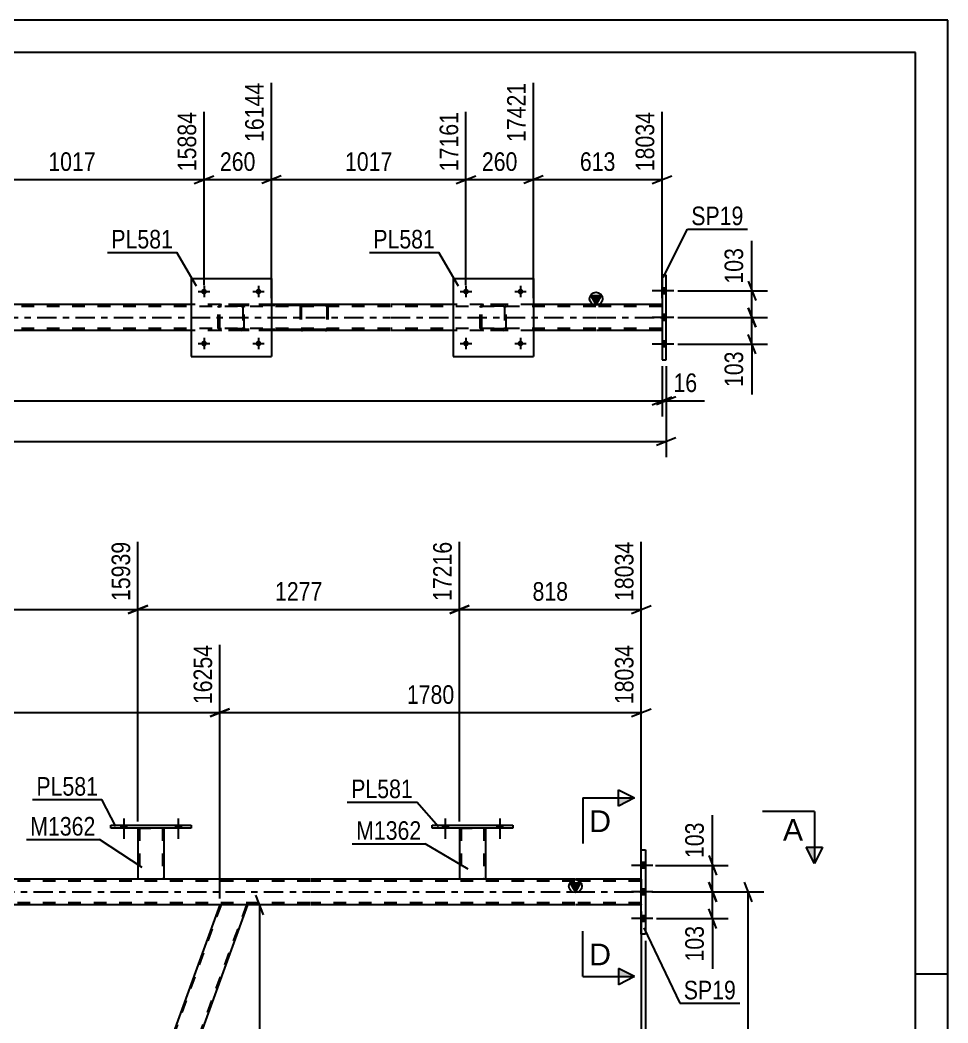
# Model space of a CAD drawing. Header units: millimetres. Extents: x 0 to 841, y 0 to 594.
# Drawn here: x 698 to 841, y 439.5 to 594 of the extents above; entities that cross this region are included whole.
import ezdxf

# ---------------------------------------------------------------- set-up
doc = ezdxf.new("R2010")
doc.units = ezdxf.units.MM
doc.linetypes.add('DXK_LINE_DOT2', pattern=[3.9198, 1.9599, -1.9599])
doc.linetypes.add('DXK_LINE_DOT3', pattern=[5.9187, 2.979, -0.9799, 0.9799, -0.9799])
doc.styles.add('Arial', font='ARIAL.TTF', dxfattribs={"height": 0.2})
doc.styles.add('Arial Narrow', font='ARIALN.TTF', dxfattribs={"height": 0.2})

# ---------------------------------------------------------------- blocks, each defined once
blk = doc.blocks.new('Unknown-318885239-1133')
at = {"color": 5, "linetype": 'Continuous'}
for p, q in [((841, 594), (0, 594)), ((841, 0), (841, 594)), ((836, 589), (5, 589)), ((836, 5), (836, 589)), ((841, 447), (836, 447))]:
    blk.add_line(p, q, dxfattribs=at)
blk = doc.blocks.new('Bolt-318885239-3073 - 3071')
at = {"linetype": 'Continuous'}
for points in [[(726.77, 544.17, -1), (725.89, 544.17, -1)], [(735.17, 544.17, -1), (734.29, 544.17, -1)]]:
    blk.add_hatch(color=1, dxfattribs=at).paths.add_polyline_path(points)
at = {"color": 1, "linetype": 'Continuous'}
for p, q in [((725.45, 544.17), (727.21, 544.17)), ((726.33, 545.05), (726.33, 543.29)), ((733.85, 544.17), (735.61, 544.17)), ((734.73, 545.05), (734.73, 543.29))]:
    blk.add_line(p, q, dxfattribs=at)
blk = doc.blocks.new('Bolt-318885239-3074 - 3071')
at = {"linetype": 'Continuous'}
for points in [[(726.77, 552.17, -1), (725.89, 552.17, -1)], [(735.17, 552.17, -1), (734.29, 552.17, -1)]]:
    blk.add_hatch(color=1, dxfattribs=at).paths.add_polyline_path(points)
at = {"color": 1, "linetype": 'Continuous'}
for p, q in [((725.45, 552.17), (727.21, 552.17)), ((726.33, 553.05), (726.33, 551.29)), ((733.85, 552.17), (735.61, 552.17)), ((734.73, 553.05), (734.73, 551.29))]:
    blk.add_line(p, q, dxfattribs=at)
blk = doc.blocks.new('Bolt-318885239-3075 - 3071')
at = {"linetype": 'Continuous'}
for points in [[(767.15, 544.17, -1), (766.27, 544.17, -1)], [(775.55, 544.17, -1), (774.67, 544.17, -1)]]:
    blk.add_hatch(color=1, dxfattribs=at).paths.add_polyline_path(points)
at = {"color": 1, "linetype": 'Continuous'}
for p, q in [((765.83, 544.17), (767.59, 544.17)), ((766.71, 545.05), (766.71, 543.29)), ((774.23, 544.17), (775.99, 544.17)), ((775.11, 545.05), (775.11, 543.29))]:
    blk.add_line(p, q, dxfattribs=at)
blk = doc.blocks.new('Bolt-318885239-3076 - 3071')
at = {"linetype": 'Continuous'}
for points in [[(767.15, 552.17, -1), (766.27, 552.17, -1)], [(775.55, 552.17, -1), (774.67, 552.17, -1)]]:
    blk.add_hatch(color=1, dxfattribs=at).paths.add_polyline_path(points)
at = {"color": 1, "linetype": 'Continuous'}
for p, q in [((765.83, 552.17), (767.59, 552.17)), ((766.71, 553.05), (766.71, 551.29)), ((774.23, 552.17), (775.99, 552.17)), ((775.11, 553.05), (775.11, 551.29))]:
    blk.add_line(p, q, dxfattribs=at)
blk = doc.blocks.new('Part-318885239-3090 - 3071')
at = {"color": 7, "linetype": 'DXK_LINE_DOT2'}
for p, q in [((728.82, 550.13), (729.01, 550.17)), ((729.01, 550.17), (728.82, 550.13)), ((732.05, 550.17), (729.01, 550.17)), ((732.05, 550.17), (732.23, 550.13)), ((732.23, 550.13), (732.05, 550.17)), ((728.53, 549.69), (728.56, 549.87)), ((728.56, 549.87), (728.53, 549.69)), ((728.53, 546.65), (728.53, 549.69)), ((728.77, 549.69), (728.78, 549.78)), ((728.77, 546.65), (728.77, 549.69)), ((728.78, 549.78), (728.84, 549.86)), ((728.84, 549.86), (728.91, 549.91)), ((728.91, 549.91), (729.01, 549.93)), ((732.05, 549.93), (729.01, 549.93)), ((732.05, 549.93), (732.14, 549.91)), ((732.14, 549.91), (732.22, 549.86)), ((732.22, 549.86), (732.27, 549.78)), ((732.27, 549.78), (732.29, 549.69)), ((732.29, 549.69), (732.29, 546.65)), ((732.49, 549.87), (732.53, 549.69)), ((732.53, 549.69), (732.49, 549.87)), ((732.53, 546.65), (732.53, 549.69)), ((728.56, 546.46), (728.53, 546.65)), ((728.53, 546.65), (728.56, 546.46)), ((728.78, 546.55), (728.77, 546.65)), ((728.84, 546.48), (728.78, 546.55)), ((729.01, 546.17), (728.82, 546.2)), ((728.82, 546.2), (729.01, 546.17)), ((728.91, 546.42), (728.84, 546.48)), ((729.01, 546.41), (728.91, 546.42)), ((732.05, 546.41), (729.01, 546.41)), ((732.05, 546.17), (729.01, 546.17)), ((732.14, 546.42), (732.05, 546.41)), ((732.23, 546.2), (732.05, 546.17)), ((732.05, 546.17), (732.23, 546.2)), ((732.22, 546.48), (732.14, 546.42)), ((732.27, 546.55), (732.22, 546.48)), ((732.29, 546.65), (732.27, 546.55)), ((732.53, 546.65), (732.49, 546.46)), ((732.49, 546.46), (732.53, 546.65))]:
    blk.add_line(p, q, dxfattribs=at)
at = {"color": 7, "linetype": 'DXK_LINE_DOT3'}
blk.add_line((730.53, 548.17), (730.53, 548.17), dxfattribs=at)
at = {"color": 7, "linetype": 'DXK_LINE_DOT2'}
for centre, start, end in [((729.01, 549.69), 112.5, 157.5), ((729.01, 549.69), 112.5, 157.5), ((732.05, 549.69), 22.5, 67.5), ((732.05, 549.69), 22.5, 67.5), ((729.01, 546.65), 202.5, 247.5), ((729.01, 546.65), 202.5, 247.5), ((732.05, 546.65), 292.5, 337.5), ((732.05, 546.65), 292.5, 337.5)]:
    blk.add_arc(centre, 0.48, start, end, dxfattribs=at)
blk = doc.blocks.new('Part-318885239-3095 - 3071')
at = {"color": 2, "linetype": 'Continuous'}
for p, q in [((724.33, 554.17), (724.33, 542.17)), ((724.33, 554.17), (736.73, 554.17)), ((736.73, 554.17), (736.73, 542.17)), ((724.33, 542.17), (736.73, 542.17))]:
    blk.add_line(p, q, dxfattribs=at)
blk = doc.blocks.new('Part-318885239-3096 - 3071')
at = {"color": 7, "linetype": 'DXK_LINE_DOT2'}
for p, q in [((769.2, 550.13), (769.39, 550.17)), ((769.39, 550.17), (769.2, 550.13)), ((772.43, 550.17), (769.39, 550.17)), ((772.43, 550.17), (772.61, 550.13)), ((772.61, 550.13), (772.43, 550.17)), ((768.91, 549.69), (768.94, 549.87)), ((768.94, 549.87), (768.91, 549.69)), ((768.91, 546.65), (768.91, 549.69)), ((769.15, 549.69), (769.16, 549.78)), ((769.15, 546.65), (769.15, 549.69)), ((769.16, 549.78), (769.22, 549.86)), ((769.22, 549.86), (769.29, 549.91)), ((769.29, 549.91), (769.39, 549.93)), ((772.43, 549.93), (769.39, 549.93)), ((772.43, 549.93), (772.52, 549.91)), ((772.52, 549.91), (772.6, 549.86)), ((772.6, 549.86), (772.65, 549.78)), ((772.65, 549.78), (772.67, 549.69)), ((772.67, 549.69), (772.67, 546.65)), ((772.87, 549.87), (772.91, 549.69)), ((772.91, 549.69), (772.87, 549.87)), ((772.91, 546.65), (772.91, 549.69)), ((768.94, 546.46), (768.91, 546.65)), ((768.91, 546.65), (768.94, 546.46)), ((769.16, 546.55), (769.15, 546.65)), ((769.22, 546.48), (769.16, 546.55)), ((769.39, 546.17), (769.2, 546.2)), ((769.2, 546.2), (769.39, 546.17)), ((769.29, 546.42), (769.22, 546.48)), ((769.39, 546.41), (769.29, 546.42)), ((772.43, 546.41), (769.39, 546.41)), ((772.43, 546.17), (769.39, 546.17)), ((772.52, 546.42), (772.43, 546.41)), ((772.61, 546.2), (772.43, 546.17)), ((772.43, 546.17), (772.61, 546.2)), ((772.6, 546.48), (772.52, 546.42)), ((772.65, 546.55), (772.6, 546.48)), ((772.67, 546.65), (772.65, 546.55)), ((772.91, 546.65), (772.87, 546.46)), ((772.87, 546.46), (772.91, 546.65))]:
    blk.add_line(p, q, dxfattribs=at)
at = {"color": 7, "linetype": 'DXK_LINE_DOT3'}
blk.add_line((770.91, 548.17), (770.91, 548.17), dxfattribs=at)
at = {"color": 7, "linetype": 'DXK_LINE_DOT2'}
for centre, start, end in [((769.39, 549.69), 112.5, 157.5), ((769.39, 549.69), 112.5, 157.5), ((772.43, 549.69), 22.5, 67.5), ((772.43, 549.69), 22.5, 67.5), ((769.39, 546.65), 202.5, 247.5), ((769.39, 546.65), 202.5, 247.5), ((772.43, 546.65), 292.5, 337.5), ((772.43, 546.65), 292.5, 337.5)]:
    blk.add_arc(centre, 0.48, start, end, dxfattribs=at)
blk = doc.blocks.new('Part-318885239-3101 - 3071')
at = {"color": 2, "linetype": 'Continuous'}
for p, q in [((764.71, 554.17), (764.71, 542.17)), ((764.71, 554.17), (777.11, 554.17)), ((777.11, 554.17), (777.11, 542.17)), ((764.71, 542.17), (777.11, 542.17))]:
    blk.add_line(p, q, dxfattribs=at)
blk = doc.blocks.new('Part-318885239-3189 - 3071')
at = {"color": 2, "linetype": 'Continuous'}
for p, q in [((797.57, 554.67), (796.93, 554.67)), ((796.93, 554.67), (796.93, 541.67)), ((797.57, 541.67), (797.57, 554.67)), ((796.93, 541.67), (797.57, 541.67))]:
    blk.add_line(p, q, dxfattribs=at)
blk = doc.blocks.new('Part-318885239-3215 - 3071')
at = {"color": 7, "linetype": 'DXK_LINE_DOT2'}
for p, q in [((745.07, 550.17), (729.74, 550.17)), ((741.49, 550.17), (741.36, 550.14)), ((745.2, 550.14), (745.07, 550.17)), ((745.07, 550.01), (729.74, 550.01)), ((741.18, 549.97), (741.15, 549.85)), ((741.15, 549.85), (741.15, 546.49)), ((741.32, 549.85), (741.33, 549.91)), ((741.32, 549.85), (741.32, 546.49)), ((741.33, 549.91), (741.37, 549.96)), ((741.37, 549.96), (741.43, 549.99)), ((741.43, 549.99), (741.49, 550.01)), ((745.07, 550.01), (745.13, 549.99)), ((745.13, 549.99), (745.16, 549.98)), ((745.16, 549.98), (745.19, 549.96)), ((745.19, 549.96), (745.22, 549.91)), ((745.22, 549.91), (745.24, 549.85)), ((745.24, 549.85), (745.24, 546.49)), ((745.41, 549.85), (745.38, 549.97)), ((745.41, 549.85), (745.41, 546.49)), ((745.07, 546.33), (729.74, 546.33)), ((745.07, 546.17), (729.74, 546.17)), ((741.15, 546.49), (741.18, 546.36)), ((741.33, 546.43), (741.32, 546.49)), ((741.37, 546.37), (741.33, 546.43)), ((741.36, 546.19), (741.49, 546.17)), ((741.37, 546.37), (741.4, 546.35)), ((741.4, 546.35), (741.43, 546.34)), ((741.43, 546.34), (741.49, 546.33)), ((745.13, 546.34), (745.07, 546.33)), ((745.07, 546.17), (745.2, 546.19)), ((745.19, 546.37), (745.13, 546.34)), ((745.22, 546.43), (745.19, 546.37)), ((745.24, 546.49), (745.22, 546.43)), ((745.38, 546.36), (745.41, 546.49))]:
    blk.add_line(p, q, dxfattribs=at)
for centre, start, end in [((741.48, 549.83), 110.7583, 155.68), ((745.08, 549.83), 24.32, 69.2417), ((741.48, 546.5), 204.32, 249.2417), ((745.08, 546.5), 290.7583, 335.68)]:
    blk.add_arc(centre, 0.331, start, end, dxfattribs=at)
blk = doc.blocks.new('Bolt-318885239-3238 - 3071')
at = {"linetype": 'Continuous'}
for points in [[(797.57, 551.83), (797.57, 552.71), (796.93, 552.71), (796.93, 551.83)], [(797.57, 551.83), (797.57, 552.71), (796.93, 552.71), (796.93, 551.83)], [(797.57, 551.83), (797.57, 552.71), (796.93, 552.71), (796.93, 551.83)], [(797.57, 547.73), (797.57, 548.61), (796.93, 548.61), (796.93, 547.73)], [(797.57, 547.73), (797.57, 548.61), (796.93, 548.61), (796.93, 547.73)], [(797.57, 543.63), (797.57, 544.51), (796.93, 544.51), (796.93, 543.63)], [(797.57, 543.63), (797.57, 544.51), (796.93, 544.51), (796.93, 543.63)], [(797.57, 543.63), (797.57, 544.51), (796.93, 544.51), (796.93, 543.63)]]:
    blk.add_hatch(color=1, dxfattribs=at).paths.add_polyline_path(points)
at = {"color": 1, "linetype": 'Continuous'}
for p, q in [((798.73, 552.27), (795.41, 552.27)), ((798.73, 552.27), (795.41, 552.27)), ((798.73, 552.27), (795.41, 552.27)), ((797.57, 552.71), (796.93, 552.71)), ((797.57, 552.71), (796.93, 552.71)), ((797.57, 552.71), (796.93, 552.71)), ((797.57, 551.83), (796.93, 551.83)), ((797.57, 551.83), (796.93, 551.83)), ((797.57, 551.83), (796.93, 551.83)), ((797.57, 548.61), (796.93, 548.61)), ((797.57, 548.61), (796.93, 548.61)), ((798.73, 548.17), (795.41, 548.17)), ((798.73, 548.17), (795.41, 548.17)), ((797.57, 547.73), (796.93, 547.73)), ((797.57, 547.73), (796.93, 547.73)), ((798.73, 544.07), (795.41, 544.07)), ((798.73, 544.07), (795.41, 544.07)), ((798.73, 544.07), (795.41, 544.07)), ((797.57, 544.51), (796.93, 544.51)), ((797.57, 544.51), (796.93, 544.51)), ((797.57, 544.51), (796.93, 544.51)), ((797.57, 543.63), (796.93, 543.63)), ((797.57, 543.63), (796.93, 543.63)), ((797.57, 543.63), (796.93, 543.63))]:
    blk.add_line(p, q, dxfattribs=at)
blk = doc.blocks.new('Part-318885239-3281 - 3071')
at = {"linetype": 'Continuous'}
blk.add_hatch(color=2, dxfattribs=at).paths.add_polyline_path([(786.77, 550.17), (785.97, 551.57), (787.57, 551.57)])
at = {"color": 2, "linetype": 'Continuous'}
for p, q in [((724.33, 550.17), (685.65, 550.17)), ((755.01, 550.17), (736.73, 550.17)), ((764.71, 550.17), (755.11, 550.17)), ((786.71, 550.17), (777.11, 550.17)), ((786.77, 550.17), (785.97, 551.57)), ((785.97, 551.57), (787.57, 551.57)), ((787.57, 551.57), (786.77, 550.17)), ((796.93, 550.17), (786.81, 550.17)), ((724.33, 546.17), (685.65, 546.17)), ((755.01, 546.17), (736.73, 546.17)), ((764.71, 546.17), (755.11, 546.17)), ((786.71, 546.17), (777.11, 546.17)), ((796.93, 546.17), (786.81, 546.17))]:
    blk.add_line(p, q, dxfattribs=at)
at = {"color": 7, "linetype": 'DXK_LINE_DOT2'}
for p, q in [((736.73, 550.17), (724.33, 550.17)), ((777.11, 550.17), (764.71, 550.17)), ((796.93, 550.17), (796.93, 546.17)), ((755.01, 549.85), (90.98, 549.85)), ((786.71, 549.85), (755.11, 549.85)), ((796.93, 549.85), (786.81, 549.85)), ((755.01, 546.49), (90.98, 546.49)), ((736.73, 546.17), (724.33, 546.17)), ((786.71, 546.49), (755.11, 546.49)), ((777.11, 546.17), (764.71, 546.17)), ((796.93, 546.49), (786.81, 546.49))]:
    blk.add_line(p, q, dxfattribs=at)
at = {"color": 7, "linetype": 'DXK_LINE_DOT3'}
for p, q in [((90.98, 548.17), (755.01, 548.17)), ((755.11, 548.17), (786.71, 548.17)), ((786.81, 548.17), (796.93, 548.17))]:
    blk.add_line(p, q, dxfattribs=at)
at = {"color": 2, "linetype": 'Continuous'}
blk.add_circle((786.77, 551.07), 1, dxfattribs=at)
blk = doc.blocks.new('Part-318885239-4408 - 4158')
at = {"color": 2, "linetype": 'Continuous'}
for p, q in [((711.95, 469.98), (724.35, 469.98)), ((711.95, 469.5), (711.95, 469.98)), ((724.35, 469.98), (724.35, 469.5)), ((724.35, 469.5), (711.95, 469.5))]:
    blk.add_line(p, q, dxfattribs=at)
blk = doc.blocks.new('Part-318885239-4172 - 4158')
at = {"color": 7, "linetype": 'DXK_LINE_DOT2'}
for p, q in [((728.95, 457.66), (684.83, 336.44)), ((732.86, 457.66), (688.74, 336.44)), ((685.9, 339.87), (684.66, 336.44)), ((688.91, 336.44), (684.66, 336.44))]:
    blk.add_line(p, q, dxfattribs=at)
at = {"color": 2, "linetype": 'Continuous'}
for p, q in [((728.78, 457.66), (685.9, 339.87)), ((733.04, 457.66), (688.91, 336.44)), ((733.04, 457.66), (728.78, 457.66))]:
    blk.add_line(p, q, dxfattribs=at)
blk = doc.blocks.new('Part-318885239-4184 - 4158')
at = {"linetype": 'Continuous'}
blk.add_hatch(color=2, dxfattribs=at).paths.add_polyline_path([(783.57, 459.66), (782.77, 461.06), (784.37, 461.06)])
at = {"color": 7, "linetype": 'DXK_LINE_DOT2'}
for p, q in [((742.64, 461.34), (78.6, 461.34)), ((783.51, 461.34), (742.74, 461.34)), ((793.73, 461.34), (783.61, 461.34)), ((793.73, 461.66), (793.73, 457.66)), ((742.64, 457.98), (78.6, 457.98)), ((733.04, 457.66), (728.78, 457.66)), ((783.51, 457.98), (742.74, 457.98)), ((793.73, 457.98), (783.61, 457.98))]:
    blk.add_line(p, q, dxfattribs=at)
at = {"color": 2, "linetype": 'Continuous'}
for p, q in [((742.64, 461.66), (659.24, 461.66)), ((783.51, 461.66), (742.74, 461.66)), ((783.57, 459.66), (782.77, 461.06)), ((782.77, 461.06), (784.37, 461.06)), ((784.37, 461.06), (783.57, 459.66)), ((793.73, 461.66), (783.61, 461.66)), ((728.78, 457.66), (649.22, 457.66)), ((742.64, 457.66), (733.04, 457.66)), ((783.51, 457.66), (742.74, 457.66)), ((793.73, 457.66), (783.61, 457.66))]:
    blk.add_line(p, q, dxfattribs=at)
at = {"color": 7, "linetype": 'DXK_LINE_DOT3'}
for p, q in [((78.6, 459.66), (742.64, 459.66)), ((742.74, 459.66), (783.51, 459.66)), ((783.61, 459.66), (793.73, 459.66))]:
    blk.add_line(p, q, dxfattribs=at)
at = {"color": 2, "linetype": 'Continuous'}
blk.add_circle((783.57, 460.56), 1, dxfattribs=at)
blk = doc.blocks.new('Part-318885239-4380 - 4158')
at = {"color": 2, "linetype": 'Continuous'}
for p, q in [((761.51, 469.98), (773.91, 469.98)), ((761.51, 469.5), (761.51, 469.98)), ((773.91, 469.98), (773.91, 469.5)), ((773.91, 469.5), (761.51, 469.5))]:
    blk.add_line(p, q, dxfattribs=at)
blk = doc.blocks.new('Bolt-318885239-4432 - 4158')
at = {"linetype": 'Continuous'}
for points in [[(763.07, 469.5), (763.95, 469.5), (763.95, 469.98), (763.07, 469.98)], [(771.47, 469.5), (772.35, 469.5), (772.35, 469.98), (771.47, 469.98)]]:
    blk.add_hatch(color=1, dxfattribs=at).paths.add_polyline_path(points)
at = {"color": 1, "linetype": 'Continuous'}
for p, q in [((763.07, 469.98), (763.07, 469.5)), ((763.51, 470.98), (763.51, 467.86)), ((763.95, 469.98), (763.95, 469.5)), ((771.47, 469.98), (771.47, 469.5)), ((771.91, 470.98), (771.91, 467.86)), ((772.35, 469.98), (772.35, 469.5))]:
    blk.add_line(p, q, dxfattribs=at)
blk = doc.blocks.new('Bolt-318885239-4365 - 4158')
at = {"linetype": 'Continuous'}
for points in [[(793.73, 464.2), (793.73, 463.32), (794.37, 463.32), (794.37, 464.2)], [(793.73, 464.2), (793.73, 463.32), (794.37, 463.32), (794.37, 464.2)], [(793.73, 464.2), (793.73, 463.32), (794.37, 463.32), (794.37, 464.2)], [(793.73, 460.1), (793.73, 459.22), (794.37, 459.22), (794.37, 460.1)], [(793.73, 460.1), (793.73, 459.22), (794.37, 459.22), (794.37, 460.1)], [(793.73, 456), (793.73, 455.12), (794.37, 455.12), (794.37, 456)], [(793.73, 456), (793.73, 455.12), (794.37, 455.12), (794.37, 456)], [(793.73, 456), (793.73, 455.12), (794.37, 455.12), (794.37, 456)]]:
    blk.add_hatch(color=1, dxfattribs=at).paths.add_polyline_path(points)
at = {"color": 1, "linetype": 'Continuous'}
for p, q in [((795.53, 463.76), (792.21, 463.76)), ((795.53, 463.76), (792.21, 463.76)), ((795.53, 463.76), (792.21, 463.76)), ((794.37, 464.2), (793.73, 464.2)), ((794.37, 464.2), (793.73, 464.2)), ((794.37, 464.2), (793.73, 464.2)), ((794.37, 463.32), (793.73, 463.32)), ((794.37, 463.32), (793.73, 463.32)), ((794.37, 463.32), (793.73, 463.32)), ((795.53, 459.66), (792.21, 459.66)), ((795.53, 459.66), (792.21, 459.66)), ((794.37, 460.1), (793.73, 460.1)), ((794.37, 460.1), (793.73, 460.1)), ((794.37, 459.22), (793.73, 459.22)), ((794.37, 459.22), (793.73, 459.22)), ((794.37, 456), (793.73, 456)), ((794.37, 456), (793.73, 456)), ((794.37, 456), (793.73, 456)), ((795.53, 455.56), (792.21, 455.56)), ((795.53, 455.56), (792.21, 455.56)), ((795.53, 455.56), (792.21, 455.56)), ((794.37, 455.12), (793.73, 455.12)), ((794.37, 455.12), (793.73, 455.12)), ((794.37, 455.12), (793.73, 455.12))]:
    blk.add_line(p, q, dxfattribs=at)
blk = doc.blocks.new('Part-318885239-4385 - 4158')
at = {"color": 7, "linetype": 'DXK_LINE_DOT2'}
for p, q in [((765.71, 469.51), (769.71, 469.51)), ((765.71, 469.5), (765.71, 469.51)), ((765.71, 469.51), (765.71, 469.5)), ((765.95, 469.51), (765.95, 461.67)), ((769.47, 469.51), (769.47, 461.67)), ((769.71, 469.51), (769.71, 469.5)), ((769.71, 469.5), (769.71, 469.51)), ((769.45, 461.67), (769.41, 461.67)), ((769.41, 461.67), (769.45, 461.67)), ((769.47, 461.67), (769.45, 461.67)), ((769.45, 461.67), (769.47, 461.67))]:
    blk.add_line(p, q, dxfattribs=at)
at = {"color": 2, "linetype": 'Continuous'}
for p, q in [((765.71, 469.5), (765.71, 461.67)), ((769.71, 469.5), (769.71, 461.67)), ((765.71, 461.67), (769.71, 461.67))]:
    blk.add_line(p, q, dxfattribs=at)
blk = doc.blocks.new('Bolt-318885239-4428 - 4158')
at = {"linetype": 'Continuous'}
for points in [[(713.51, 469.5), (714.39, 469.5), (714.39, 469.98), (713.51, 469.98)], [(721.91, 469.5), (722.79, 469.5), (722.79, 469.98), (721.91, 469.98)]]:
    blk.add_hatch(color=1, dxfattribs=at).paths.add_polyline_path(points)
at = {"color": 1, "linetype": 'Continuous'}
for p, q in [((713.51, 469.98), (713.51, 469.5)), ((713.95, 470.98), (713.95, 467.86)), ((714.39, 469.98), (714.39, 469.5)), ((721.91, 469.98), (721.91, 469.5)), ((722.35, 470.98), (722.35, 467.86)), ((722.79, 469.98), (722.79, 469.5))]:
    blk.add_line(p, q, dxfattribs=at)
blk = doc.blocks.new('Bolt-318885239-4429 - 4158')
at = {"linetype": 'Continuous'}
for points in [[(713.51, 469.5), (714.39, 469.5), (714.39, 469.98), (713.51, 469.98)], [(721.91, 469.5), (722.79, 469.5), (722.79, 469.98), (721.91, 469.98)]]:
    blk.add_hatch(color=1, dxfattribs=at).paths.add_polyline_path(points)
at = {"color": 1, "linetype": 'Continuous'}
for p, q in [((713.51, 469.98), (713.51, 469.5)), ((713.95, 470.98), (713.95, 467.86)), ((714.39, 469.98), (714.39, 469.5)), ((721.91, 469.98), (721.91, 469.5)), ((722.35, 470.98), (722.35, 467.86)), ((722.79, 469.98), (722.79, 469.5))]:
    blk.add_line(p, q, dxfattribs=at)
blk = doc.blocks.new('Part-318885239-4469 - 4158')
at = {"color": 2, "linetype": 'Continuous'}
for p, q in [((793.73, 453.16), (793.73, 466.16)), ((793.73, 466.16), (794.37, 466.16)), ((794.37, 466.16), (794.37, 453.16)), ((794.37, 453.16), (793.73, 453.16))]:
    blk.add_line(p, q, dxfattribs=at)
blk = doc.blocks.new('Part-318885239-4519 - 4158')
at = {"color": 7, "linetype": 'DXK_LINE_DOT2'}
for p, q in [((716.15, 469.51), (720.15, 469.51)), ((716.15, 469.5), (716.15, 469.51)), ((716.15, 469.51), (716.15, 469.5)), ((716.39, 469.51), (716.39, 461.67)), ((719.91, 469.51), (719.91, 461.67)), ((720.15, 469.51), (720.15, 469.5)), ((720.15, 469.5), (720.15, 469.51)), ((719.9, 461.67), (719.86, 461.67)), ((719.86, 461.67), (719.9, 461.67)), ((719.91, 461.67), (719.9, 461.67)), ((719.9, 461.67), (719.91, 461.67))]:
    blk.add_line(p, q, dxfattribs=at)
at = {"color": 2, "linetype": 'Continuous'}
for p, q in [((716.15, 469.5), (716.15, 461.67)), ((720.15, 469.5), (720.15, 461.67)), ((716.15, 461.67), (720.15, 461.67))]:
    blk.add_line(p, q, dxfattribs=at)
blk = doc.blocks.new('Bolt-318885239-4600 - 4158')
at = {"linetype": 'Continuous'}
for points in [[(763.07, 469.5), (763.95, 469.5), (763.95, 469.98), (763.07, 469.98)], [(771.47, 469.5), (772.35, 469.5), (772.35, 469.98), (771.47, 469.98)]]:
    blk.add_hatch(color=1, dxfattribs=at).paths.add_polyline_path(points)
at = {"color": 1, "linetype": 'Continuous'}
for p, q in [((763.07, 469.98), (763.07, 469.5)), ((763.51, 470.98), (763.51, 467.86)), ((763.95, 469.98), (763.95, 469.5)), ((771.47, 469.98), (771.47, 469.5)), ((771.91, 470.98), (771.91, 467.86)), ((772.35, 469.98), (772.35, 469.5))]:
    blk.add_line(p, q, dxfattribs=at)
blk = doc.blocks.new('StraightDimension-318885239-4018 - 3071')
at = {"color": 7, "linetype": 'Continuous'}
for p, q in [((810.18, 553.77), (811.38, 550.77)), ((799.34, 552.27), (813.18, 552.27)), ((810.78, 548.17), (810.78, 552.27)), ((811.38, 546.67), (810.18, 549.67)), ((799.34, 548.17), (813.18, 548.17))]:
    blk.add_line(p, q, dxfattribs=at)
at = {"color": 0}
blk.add_wipeout([(810.03, 559.48), (805.83, 559.48), (805.83, 552.79), (810.03, 552.79)], dxfattribs=at)
at = {"color": 7, "linetype": 'Continuous'}
blk.add_line((810.78, 552.27), (810.78, 560), dxfattribs=at)
blk.add_line((810.78, 552.27), (810.78, 560), dxfattribs=at)
at = {"color": 3, "style": 'Arial Narrow'}
blk.add_text('103', height=2.863, rotation=90.0002, dxfattribs=at).set_placement((809.43, 553.39))
blk = doc.blocks.new('StraightDimension-318885239-4008 - 3071')
at = {"color": 7, "linetype": 'Continuous'}
for p, q in [((810.18, 549.67), (811.38, 546.67)), ((799.34, 548.17), (813.18, 548.17)), ((810.78, 544.07), (810.78, 548.17)), ((811.38, 542.57), (810.18, 545.57)), ((799.34, 544.07), (813.18, 544.07))]:
    blk.add_line(p, q, dxfattribs=at)
at = {"color": 0}
blk.add_wipeout([(810.03, 543.54), (805.83, 543.54), (805.83, 536.86), (810.03, 536.86)], dxfattribs=at)
at = {"color": 7, "linetype": 'Continuous'}
blk.add_line((810.78, 544.07), (810.78, 536.33), dxfattribs=at)
blk.add_line((810.78, 544.07), (810.78, 536.33), dxfattribs=at)
at = {"color": 3, "style": 'Arial Narrow'}
blk.add_text('103', height=2.863, rotation=90.0002, dxfattribs=at).set_placement((809.43, 537.46))
blk = doc.blocks.new('StraightDimension-318885239-3351 - 3071')
at = {"color": 7, "linetype": 'Continuous'}
for p, q in [((797.57, 540.67), (797.57, 526.68)), ((90.34, 529.08), (797.57, 529.08)), ((796.07, 528.48), (799.07, 529.68))]:
    blk.add_line(p, q, dxfattribs=at)
blk = doc.blocks.new('StraightDimension-318885239-3362 - 3071')
at = {"color": 7, "linetype": 'Continuous'}
for p, q in [((777.11, 551.17), (777.11, 584.35)), ((796.93, 551.17), (796.93, 579.85)), ((778.61, 570.01), (775.61, 568.81)), ((777.11, 569.41), (796.93, 569.41)), ((795.43, 568.81), (798.43, 570.01))]:
    blk.add_line(p, q, dxfattribs=at)
at = {"color": 0, "linetype": 'Continuous'}
blk.add_wipeout([(796.33, 580.45), (792.13, 580.45), (792.13, 570.11), (796.33, 570.11)], dxfattribs=at)
at = {"color": 0}
blk.add_wipeout([(790.36, 570.16), (790.36, 574.36), (783.67, 574.36), (783.67, 570.16)], dxfattribs=at)
at = {"color": 3, "linetype": 'Continuous', "style": 'Arial Narrow'}
blk.add_text('18034', height=2.863, rotation=90.0002, dxfattribs=at).set_placement((795.73, 570.71))
at = {"color": 3, "style": 'Arial Narrow'}
blk.add_text('613', height=2.863, dxfattribs=at).set_placement((784.27, 570.76))
blk = doc.blocks.new('StraightDimension-318885239-3373 - 3071')
at = {"color": 7, "linetype": 'Continuous'}
for p, q in [((777.11, 551.17), (777.11, 584.35)), ((766.71, 553.17), (766.71, 579.85)), ((765.21, 568.81), (768.21, 570.01)), ((766.71, 569.41), (777.11, 569.41)), ((778.61, 570.01), (775.61, 568.81))]:
    blk.add_line(p, q, dxfattribs=at)
at = {"color": 0}
blk.add_wipeout([(775.25, 570.16), (775.25, 574.36), (768.56, 574.36), (768.56, 570.16)], dxfattribs=at)
at = {"color": 3, "style": 'Arial Narrow'}
blk.add_text('260', height=2.863, dxfattribs=at).set_placement((769.16, 570.76))
at = {"color": 0, "linetype": 'Continuous'}
blk.add_wipeout([(776.51, 584.95), (772.31, 584.95), (772.31, 574.61), (776.51, 574.61)], dxfattribs=at)
at = {"color": 3, "linetype": 'Continuous', "style": 'Arial Narrow'}
blk.add_text('17421', height=2.863, rotation=90.0002, dxfattribs=at).set_placement((775.91, 575.21))
blk = doc.blocks.new('StraightDimension-318885239-3389 - 3071')
at = {"color": 7, "linetype": 'Continuous'}
for p, q in [((736.73, 551.17), (736.73, 584.35)), ((766.71, 553.17), (766.71, 579.85)), ((738.23, 570.01), (735.23, 568.81)), ((736.73, 569.41), (766.71, 569.41)), ((765.21, 568.81), (768.21, 570.01))]:
    blk.add_line(p, q, dxfattribs=at)
at = {"color": 0, "linetype": 'Continuous'}
blk.add_wipeout([(766.11, 580.45), (761.91, 580.45), (761.91, 570.11), (766.11, 570.11)], dxfattribs=at)
at = {"color": 0}
blk.add_wipeout([(755.97, 570.16), (755.97, 574.36), (747.46, 574.36), (747.46, 570.16)], dxfattribs=at)
at = {"color": 3, "linetype": 'Continuous', "style": 'Arial Narrow'}
blk.add_text('17161', height=2.863, rotation=90.0002, dxfattribs=at).set_placement((765.51, 570.71))
at = {"color": 3, "style": 'Arial Narrow'}
blk.add_text('1017', height=2.863, dxfattribs=at).set_placement((748.06, 570.76))
blk = doc.blocks.new('StraightDimension-318885239-3409 - 3071')
at = {"color": 7, "linetype": 'Continuous'}
for p, q in [((736.73, 551.17), (736.73, 584.35)), ((726.33, 553.17), (726.33, 579.85)), ((724.83, 568.81), (727.83, 570.01)), ((726.33, 569.41), (736.73, 569.41)), ((738.23, 570.01), (735.23, 568.81))]:
    blk.add_line(p, q, dxfattribs=at)
at = {"color": 0}
blk.add_wipeout([(734.87, 570.16), (734.87, 574.36), (728.18, 574.36), (728.18, 570.16)], dxfattribs=at)
at = {"color": 3, "style": 'Arial Narrow'}
blk.add_text('260', height=2.863, dxfattribs=at).set_placement((728.78, 570.76))
at = {"color": 0, "linetype": 'Continuous'}
blk.add_wipeout([(736.13, 584.95), (731.93, 584.95), (731.93, 574.61), (736.13, 574.61)], dxfattribs=at)
at = {"color": 3, "linetype": 'Continuous', "style": 'Arial Narrow'}
blk.add_text('16144', height=2.863, rotation=90.0002, dxfattribs=at).set_placement((735.53, 575.21))
blk = doc.blocks.new('StraightDimension-318885239-3429 - 3071')
at = {"color": 7, "linetype": 'Continuous'}
for p, q in [((685.65, 551.17), (685.65, 584.35)), ((726.33, 553.17), (726.33, 579.85)), ((687.15, 570.01), (684.15, 568.81)), ((685.65, 569.41), (726.33, 569.41)), ((724.83, 568.81), (727.83, 570.01))]:
    blk.add_line(p, q, dxfattribs=at)
at = {"color": 0, "linetype": 'Continuous'}
blk.add_wipeout([(725.73, 580.45), (721.53, 580.45), (721.53, 570.11), (725.73, 570.11)], dxfattribs=at)
at = {"color": 0}
blk.add_wipeout([(710.24, 570.16), (710.24, 574.36), (701.73, 574.36), (701.73, 570.16)], dxfattribs=at)
at = {"color": 3, "linetype": 'Continuous', "style": 'Arial Narrow'}
blk.add_text('15884', height=2.863, rotation=90.0002, dxfattribs=at).set_placement((725.13, 570.71))
at = {"color": 3, "style": 'Arial Narrow'}
blk.add_text('1017', height=2.863, dxfattribs=at).set_placement((702.33, 570.76))
blk = doc.blocks.new('StraightDimension-318885239-3977 - 3071')
at = {"color": 7, "linetype": 'Continuous'}
for p, q in [((796.93, 540.67), (796.93, 532.94)), ((797.57, 540.67), (797.57, 532.94)), ((795.43, 534.74), (798.43, 535.94)), ((799.07, 535.94), (796.07, 534.74)), ((796.93, 535.34), (797.57, 535.34))]:
    blk.add_line(p, q, dxfattribs=at)
at = {"color": 0}
blk.add_wipeout([(802.95, 536.09), (802.95, 540.29), (798.09, 540.29), (798.09, 536.09)], dxfattribs=at)
at = {"color": 7, "linetype": 'Continuous'}
blk.add_line((797.57, 535.34), (803.47, 535.34), dxfattribs=at)
blk.add_line((797.57, 535.34), (803.47, 535.34), dxfattribs=at)
at = {"color": 3, "style": 'Arial Narrow'}
blk.add_text('16', height=2.863, dxfattribs=at).set_placement((798.69, 536.69))
blk = doc.blocks.new('StraightDimension-318885239-3987 - 3071')
at = {"color": 7, "linetype": 'Continuous'}
for p, q in [((796.93, 540.67), (796.93, 532.94)), ((90.98, 535.34), (796.93, 535.34)), ((795.43, 534.74), (798.43, 535.94))]:
    blk.add_line(p, q, dxfattribs=at)
blk = doc.blocks.new('StraightDimension-318885239-5418 - 4158')
at = {"color": 7, "linetype": 'Continuous'}
blk.add_line((794.37, 452.16), (794.37, 293.52), dxfattribs=at)
blk = doc.blocks.new('StraightDimension-318885239-5451 - 4158')
at = {"color": 7, "linetype": 'Continuous'}
for p, q in [((728.78, 458.66), (728.78, 497.74)), ((793.73, 462.66), (793.73, 497.74)), ((730.28, 487.9), (727.28, 486.7)), ((728.78, 487.3), (793.73, 487.3)), ((792.23, 486.7), (795.23, 487.9))]:
    blk.add_line(p, q, dxfattribs=at)
at = {"color": 0, "linetype": 'Continuous'}
blk.add_wipeout([(793.13, 498.34), (788.93, 498.34), (788.93, 488), (793.13, 488)], dxfattribs=at)
at = {"color": 0}
blk.add_wipeout([(765.51, 488.05), (765.51, 492.25), (757, 492.25), (757, 488.05)], dxfattribs=at)
at = {"color": 3, "linetype": 'Continuous', "style": 'Arial Narrow'}
blk.add_text('18034', height=2.863, rotation=90.0002, dxfattribs=at).set_placement((792.53, 488.6))
at = {"color": 3, "style": 'Arial Narrow'}
blk.add_text('1780', height=2.863, dxfattribs=at).set_placement((757.6, 488.65))
blk = doc.blocks.new('StraightDimension-318885239-5013 - 4158')
at = {"color": 7, "linetype": 'Continuous'}
for p, q in [((793.73, 456.66), (793.73, 392.84)), ((752.86, 337.44), (752.86, 398.09)), ((754.36, 395.84), (751.36, 394.64)), ((792.23, 394.64), (795.23, 395.84)), ((752.86, 395.24), (793.73, 395.24))]:
    blk.add_line(p, q, dxfattribs=at)
at = {"color": 0}
blk.add_wipeout([(777.55, 395.99), (777.55, 400.19), (769.03, 400.19), (769.03, 395.99)], dxfattribs=at)
at = {"color": 3, "style": 'Arial Narrow'}
blk.add_text('1139', height=2.863, dxfattribs=at).set_placement((769.63, 396.59))
blk = doc.blocks.new('StraightDimension-318885239-4732 - 4158')
at = {"color": 7, "linetype": 'Continuous'}
for p, q in [((765.71, 470.51), (765.71, 513.63)), ((793.73, 462.66), (793.73, 513.63)), ((767.21, 503.79), (764.21, 502.59)), ((792.23, 502.59), (795.23, 503.79)), ((765.71, 503.19), (793.73, 503.19))]:
    blk.add_line(p, q, dxfattribs=at)
at = {"color": 0, "linetype": 'Continuous'}
blk.add_wipeout([(793.13, 514.23), (788.93, 514.23), (788.93, 503.89), (793.13, 503.89)], dxfattribs=at)
at = {"color": 0}
blk.add_wipeout([(783.06, 503.94), (783.06, 508.14), (776.37, 508.14), (776.37, 503.94)], dxfattribs=at)
at = {"color": 3, "linetype": 'Continuous', "style": 'Arial Narrow'}
blk.add_text('18034', height=2.863, rotation=90.0002, dxfattribs=at).set_placement((792.53, 504.49))
at = {"color": 3, "style": 'Arial Narrow'}
blk.add_text('818', height=2.863, dxfattribs=at).set_placement((776.97, 504.54))
blk = doc.blocks.new('StraightDimension-318885239-4742 - 4158')
at = {"color": 7, "linetype": 'Continuous'}
for p, q in [((716.15, 470.51), (716.15, 513.63)), ((765.71, 470.51), (765.71, 513.63)), ((717.65, 503.79), (714.65, 502.59)), ((764.21, 502.59), (767.21, 503.79)), ((716.15, 503.19), (765.71, 503.19))]:
    blk.add_line(p, q, dxfattribs=at)
at = {"color": 0, "linetype": 'Continuous'}
blk.add_wipeout([(765.11, 514.23), (760.91, 514.23), (760.91, 503.89), (765.11, 503.89)], dxfattribs=at)
at = {"color": 0}
blk.add_wipeout([(745.19, 503.94), (745.19, 508.14), (736.67, 508.14), (736.67, 503.94)], dxfattribs=at)
at = {"color": 3, "linetype": 'Continuous', "style": 'Arial Narrow'}
blk.add_text('17216', height=2.863, rotation=90.0002, dxfattribs=at).set_placement((764.51, 504.49))
at = {"color": 3, "style": 'Arial Narrow'}
blk.add_text('1277', height=2.863, dxfattribs=at).set_placement((737.27, 504.54))
blk = doc.blocks.new('StraightDimension-318885239-4752 - 4158')
at = {"color": 7, "linetype": 'Continuous'}
for p, q in [((665.07, 470.51), (665.07, 518.13)), ((716.15, 470.51), (716.15, 513.63)), ((666.57, 503.79), (663.57, 502.59)), ((714.65, 502.59), (717.65, 503.79)), ((665.07, 503.19), (716.15, 503.19))]:
    blk.add_line(p, q, dxfattribs=at)
at = {"color": 0, "linetype": 'Continuous'}
blk.add_wipeout([(715.55, 514.23), (711.35, 514.23), (711.35, 503.89), (715.55, 503.89)], dxfattribs=at)
at = {"color": 0}
blk.add_wipeout([(694.87, 503.94), (694.87, 508.14), (686.36, 508.14), (686.36, 503.94)], dxfattribs=at)
at = {"color": 3, "linetype": 'Continuous', "style": 'Arial Narrow'}
blk.add_text('15939', height=2.863, rotation=90.0002, dxfattribs=at).set_placement((714.95, 504.49))
at = {"color": 3, "style": 'Arial Narrow'}
blk.add_text('1277', height=2.863, dxfattribs=at).set_placement((686.96, 504.54))
blk = doc.blocks.new('StraightDimension-318885239-4954 - 4158')
at = {"color": 7, "linetype": 'Continuous'}
for p, q in [((804.12, 465.26), (805.32, 462.26)), ((795.92, 463.76), (807.12, 463.76)), ((804.72, 459.66), (804.72, 463.76)), ((805.32, 458.16), (804.12, 461.16)), ((795.92, 459.66), (807.12, 459.66))]:
    blk.add_line(p, q, dxfattribs=at)
at = {"color": 0}
blk.add_wipeout([(803.97, 470.97), (799.77, 470.97), (799.77, 464.29), (803.97, 464.29)], dxfattribs=at)
at = {"color": 7, "linetype": 'Continuous'}
blk.add_line((804.72, 463.76), (804.72, 471.5), dxfattribs=at)
blk.add_line((804.72, 463.76), (804.72, 471.5), dxfattribs=at)
at = {"color": 3, "style": 'Arial Narrow'}
blk.add_text('103', height=2.863, rotation=90.0002, dxfattribs=at).set_placement((803.37, 464.89))
blk = doc.blocks.new('StraightDimension-318885239-4964 - 4158')
at = {"color": 7, "linetype": 'Continuous'}
for p, q in [((804.12, 461.16), (805.32, 458.16)), ((795.92, 459.66), (807.12, 459.66)), ((804.72, 455.56), (804.72, 459.66)), ((805.32, 454.06), (804.12, 457.06)), ((796.06, 455.56), (807.12, 455.56))]:
    blk.add_line(p, q, dxfattribs=at)
at = {"color": 0}
blk.add_wipeout([(803.97, 455.04), (799.77, 455.04), (799.77, 448.35), (803.97, 448.35)], dxfattribs=at)
at = {"color": 7, "linetype": 'Continuous'}
blk.add_line((804.72, 455.56), (804.72, 447.83), dxfattribs=at)
blk.add_line((804.72, 455.56), (804.72, 447.83), dxfattribs=at)
at = {"color": 3, "style": 'Arial Narrow'}
blk.add_text('103', height=2.863, rotation=90.0002, dxfattribs=at).set_placement((803.37, 448.95))
blk = doc.blocks.new('StraightDimension-318885239-5024 - 4158')
at = {"color": 7, "linetype": 'Continuous'}
for p, q in [((810.83, 458.16), (809.63, 461.16)), ((795.37, 459.66), (812.63, 459.66)), ((810.23, 333.8), (810.23, 459.66)), ((809.63, 335.3), (810.83, 332.3)), ((754.5, 333.8), (812.63, 333.8))]:
    blk.add_line(p, q, dxfattribs=at)
at = {"color": 0}
blk.add_wipeout([(809.48, 400.99), (805.28, 400.99), (805.28, 392.48), (809.48, 392.48)], dxfattribs=at)
at = {"color": 3, "style": 'Arial Narrow'}
blk.add_text('3147', height=2.863, rotation=90.0002, dxfattribs=at).set_placement((808.88, 393.08))
blk = doc.blocks.new('StraightDimension-318885239-5034 - 4158')
at = {"color": 7, "linetype": 'Continuous'}
for p, q in [((735.52, 456.16), (734.32, 459.16)), ((740.14, 457.66), (732.07, 457.66)), ((734.92, 336.44), (734.92, 457.66)), ((734.32, 337.94), (735.52, 334.94)), ((713.89, 336.44), (737.32, 336.44))]:
    blk.add_line(p, q, dxfattribs=at)
at = {"color": 0}
blk.add_wipeout([(734.17, 401.31), (729.97, 401.31), (729.97, 392.8), (734.17, 392.8)], dxfattribs=at)
at = {"color": 3, "style": 'Arial Narrow'}
blk.add_text('3031', height=2.863, rotation=90.0002, dxfattribs=at).set_placement((733.57, 393.4))
blk = doc.blocks.new('StraightDimension-318885239-5468 - 4158')
at = {"color": 7, "linetype": 'Continuous'}
for p, q in [((649.22, 458.66), (649.22, 502.24)), ((728.78, 458.66), (728.78, 497.74)), ((650.72, 487.9), (647.72, 486.7)), ((649.22, 487.3), (728.78, 487.3)), ((727.28, 486.7), (730.28, 487.9))]:
    blk.add_line(p, q, dxfattribs=at)
at = {"color": 0, "linetype": 'Continuous'}
blk.add_wipeout([(728.18, 498.34), (723.98, 498.34), (723.98, 488), (728.18, 488)], dxfattribs=at)
at = {"color": 0}
blk.add_wipeout([(693.25, 488.05), (693.25, 492.25), (684.74, 492.25), (684.74, 488.05)], dxfattribs=at)
at = {"color": 3, "linetype": 'Continuous', "style": 'Arial Narrow'}
blk.add_text('16254', height=2.863, rotation=90.0002, dxfattribs=at).set_placement((727.58, 488.6))
at = {"color": 3, "style": 'Arial Narrow'}
blk.add_text('1989', height=2.863, dxfattribs=at).set_placement((685.34, 488.65))
blk = doc.blocks.new('Mark-318885239-3091 - 3071')
at = {"color": 0}
blk.add_wipeout([(721.56, 558.81), (721.56, 561.81), (712.05, 561.81), (712.05, 558.81)], dxfattribs=at)
blk.add_wipeout([(721.56, 558.81), (721.56, 561.81), (712.05, 561.81), (712.05, 558.81)], dxfattribs=at)
at = {"color": 30, "linetype": 'Continuous'}
for p in [(711.45, 558.21), (725.16, 553.02)]:
    blk.add_line(p, (722.16, 558.21), dxfattribs=at)
at = {"color": 3, "style": 'Arial Narrow'}
blk.add_text('PL581', height=2.863, dxfattribs=at).set_placement((712.05, 558.81))
blk = doc.blocks.new('Mark-318885239-3097 - 3071')
at = {"color": 0}
blk.add_wipeout([(761.94, 558.81), (761.94, 561.81), (752.43, 561.81), (752.43, 558.81)], dxfattribs=at)
blk.add_wipeout([(761.94, 558.81), (761.94, 561.81), (752.43, 561.81), (752.43, 558.81)], dxfattribs=at)
at = {"color": 30, "linetype": 'Continuous'}
for p in [(751.83, 558.21), (765.54, 553.02)]:
    blk.add_line(p, (762.54, 558.21), dxfattribs=at)
at = {"color": 3, "style": 'Arial Narrow'}
blk.add_text('PL581', height=2.863, dxfattribs=at).set_placement((752.43, 558.81))
blk = doc.blocks.new('Mark-318885239-3185 - 3071')
at = {"color": 0}
blk.add_wipeout([(809.48, 562.4), (809.48, 565.4), (801.44, 565.4), (801.44, 562.4)], dxfattribs=at)
blk.add_wipeout([(809.48, 562.4), (809.48, 565.4), (801.44, 565.4), (801.44, 562.4)], dxfattribs=at)
at = {"color": 30, "linetype": 'Continuous'}
for p, q in [((797.08, 554.33), (800.84, 561.8)), ((800.84, 561.8), (810.08, 561.8))]:
    blk.add_line(p, q, dxfattribs=at)
at = {"color": 3, "style": 'Arial Narrow'}
blk.add_text('SP19', height=2.863, dxfattribs=at).set_placement((801.44, 562.4))
blk = doc.blocks.new('Mark-318885239-4376 - 4158')
at = {"color": 0}
blk.add_wipeout([(758.53, 474.12), (758.53, 477.12), (749.02, 477.12), (749.02, 474.12)], dxfattribs=at)
blk.add_wipeout([(758.53, 474.12), (758.53, 477.12), (749.02, 477.12), (749.02, 474.12)], dxfattribs=at)
at = {"color": 30, "linetype": 'Continuous'}
for p in [(748.42, 473.52), (762.49, 469.69)]:
    blk.add_line(p, (759.13, 473.52), dxfattribs=at)
at = {"color": 3, "style": 'Arial Narrow'}
blk.add_text('PL581', height=2.863, dxfattribs=at).set_placement((749.02, 474.12))
blk = doc.blocks.new('Mark-318885239-4381 - 4158')
at = {"color": 0}
blk.add_wipeout([(759.83, 467.7), (759.83, 470.7), (749.78, 470.7), (749.78, 467.7)], dxfattribs=at)
blk.add_wipeout([(759.83, 467.7), (759.83, 470.7), (749.78, 470.7), (749.78, 467.7)], dxfattribs=at)
at = {"color": 30, "linetype": 'Continuous'}
for p in [(749.18, 467.1), (767.07, 463.2)]:
    blk.add_line(p, (760.43, 467.1), dxfattribs=at)
at = {"color": 3, "style": 'Arial Narrow'}
blk.add_text('M1362', height=2.863, dxfattribs=at).set_placement((749.78, 467.7))
blk = doc.blocks.new('Mark-318885239-4404 - 4158')
at = {"color": 0}
blk.add_wipeout([(710, 474.5), (710, 477.5), (700.5, 477.5), (700.5, 474.5)], dxfattribs=at)
blk.add_wipeout([(710, 474.5), (710, 477.5), (700.5, 477.5), (700.5, 474.5)], dxfattribs=at)
at = {"color": 30, "linetype": 'Continuous'}
for p in [(699.9, 473.9), (712.75, 469.76)]:
    blk.add_line(p, (710.6, 473.9), dxfattribs=at)
at = {"color": 3, "style": 'Arial Narrow'}
blk.add_text('PL581', height=2.863, dxfattribs=at).set_placement((700.5, 474.5))
blk = doc.blocks.new('Mark-318885239-4465 - 4158')
at = {"color": 0}
blk.add_wipeout([(808.32, 443.12), (808.32, 446.12), (800.28, 446.12), (800.28, 443.12)], dxfattribs=at)
blk.add_wipeout([(808.32, 443.12), (808.32, 446.12), (800.28, 446.12), (800.28, 443.12)], dxfattribs=at)
at = {"color": 30, "linetype": 'Continuous'}
for p, q in [((794.12, 454.13), (799.68, 442.52)), ((799.68, 442.52), (808.92, 442.52))]:
    blk.add_line(p, q, dxfattribs=at)
at = {"color": 3, "style": 'Arial Narrow'}
blk.add_text('SP19', height=2.863, dxfattribs=at).set_placement((800.28, 443.12))
blk = doc.blocks.new('Mark-318885239-4515 - 4158')
at = {"color": 0}
blk.add_wipeout([(709.6, 468.35), (709.6, 471.35), (699.55, 471.35), (699.55, 468.35)], dxfattribs=at)
blk.add_wipeout([(709.6, 468.35), (709.6, 471.35), (699.55, 471.35), (699.55, 468.35)], dxfattribs=at)
at = {"color": 30, "linetype": 'Continuous'}
for p in [(698.95, 467.75), (716.81, 463.42)]:
    blk.add_line(p, (710.2, 467.75), dxfattribs=at)
at = {"color": 3, "style": 'Arial Narrow'}
blk.add_text('M1362', height=2.863, dxfattribs=at).set_placement((699.55, 468.35))
blk = doc.blocks.new('SectionMark-318885239-5963 - 4158')
at = {"linetype": 'Continuous'}
blk.add_hatch(color=6, dxfattribs=at).paths.add_polyline_path([(819.17, 466.56), (820.42, 466.56), (820.42, 464.06)])
at = {"color": 6, "linetype": 'Continuous'}
for p, q in [((820.42, 472.06), (812.42, 472.06)), ((820.42, 472.06), (820.42, 464.06)), ((819.17, 466.56), (821.67, 466.56)), ((820.42, 464.06), (819.17, 466.56)), ((821.67, 466.56), (820.42, 464.06))]:
    blk.add_line(p, q, dxfattribs=at)
at = {"color": 0, "linetype": 'Continuous'}
blk.add_wipeout([(818.67, 467.56), (818.67, 471.06), (815.56, 471.06), (815.56, 467.56)], dxfattribs=at)
at = {"color": 3, "linetype": 'Continuous', "style": 'Arial'}
blk.add_text('A', height=3.34, dxfattribs=at).set_placement((815.56, 467.56))
blk = doc.blocks.new('SectionMark-318885239-5973 - 4158')
at = {"linetype": 'Continuous'}
for points in [[(790.2, 472.9), (790.2, 474.15), (792.7, 474.15)], [(790.2, 446.62), (790.2, 447.87), (792.7, 446.62)]]:
    blk.add_hatch(color=6, dxfattribs=at).paths.add_polyline_path(points)
at = {"color": 6, "linetype": 'Continuous'}
for p, q in [((790.2, 472.9), (790.2, 475.4)), ((790.2, 475.4), (792.7, 474.15)), ((784.7, 474.15), (784.7, 467.15)), ((784.7, 474.15), (792.7, 474.15)), ((792.7, 474.15), (790.2, 472.9)), ((784.7, 446.62), (784.7, 453.62)), ((784.7, 446.62), (792.7, 446.62)), ((792.7, 446.62), (790.2, 447.87)), ((790.2, 447.87), (790.2, 445.37)), ((792.7, 446.62), (790.2, 445.37))]:
    blk.add_line(p, q, dxfattribs=at)
at = {"color": 0, "linetype": 'Continuous'}
for points in [[(789.07, 468.9), (789.07, 472.4), (785.7, 472.4), (785.7, 468.9)], [(789.07, 448.37), (789.07, 451.87), (785.7, 451.87), (785.7, 448.37)]]:
    blk.add_wipeout(points, dxfattribs=at)
at = {"color": 3, "linetype": 'Continuous', "style": 'Arial'}
for p in [(785.7, 468.9), (785.7, 448.37)]:
    blk.add_text('D', height=3.34, dxfattribs=at).set_placement(p)

msp = doc.modelspace()

# ---------------------------------------------------------------- block references
for name in ['Unknown-318885239-1133', 'Part-318885239-3095 - 3071', 'Part-318885239-3101 - 3071', 'Part-318885239-3189 - 3071', 'Part-318885239-3281 - 3071', 'Bolt-318885239-3074 - 3071', 'Bolt-318885239-3076 - 3071', 'Bolt-318885239-3238 - 3071', 'Part-318885239-3090 - 3071', 'Part-318885239-3215 - 3071', 'Part-318885239-3096 - 3071', 'Bolt-318885239-3073 - 3071', 'Bolt-318885239-3075 - 3071', 'Part-318885239-4408 - 4158', 'Bolt-318885239-4428 - 4158', 'Bolt-318885239-4429 - 4158', 'Part-318885239-4380 - 4158', 'Bolt-318885239-4432 - 4158', 'Bolt-318885239-4600 - 4158', 'Part-318885239-4519 - 4158', 'Part-318885239-4385 - 4158', 'Part-318885239-4469 - 4158', 'Bolt-318885239-4365 - 4158', 'Part-318885239-4184 - 4158', 'Part-318885239-4172 - 4158']:
    msp.add_blockref(name, (0, 0))

# ---------------------------------------------------------------- next in the draw order: block references
for name in ['StraightDimension-318885239-3362 - 3071', 'StraightDimension-318885239-4018 - 3071', 'StraightDimension-318885239-5451 - 4158', 'StraightDimension-318885239-5418 - 4158']:
    msp.add_blockref(name, (0, 0))

# ---------------------------------------------------------------- next in the draw order: block references
for name in ['StraightDimension-318885239-3373 - 3071', 'Mark-318885239-3185 - 3071', 'StraightDimension-318885239-4008 - 3071', 'StraightDimension-318885239-4732 - 4158', 'StraightDimension-318885239-5034 - 4158', 'StraightDimension-318885239-5013 - 4158']:
    msp.add_blockref(name, (0, 0))

# ---------------------------------------------------------------- next in the draw order: block references
for name in ['StraightDimension-318885239-3389 - 3071', 'StraightDimension-318885239-3351 - 3071', 'StraightDimension-318885239-4742 - 4158', 'StraightDimension-318885239-4954 - 4158']:
    msp.add_blockref(name, (0, 0))

# ---------------------------------------------------------------- next in the draw order: block references
for name in ['StraightDimension-318885239-3409 - 3071', 'Mark-318885239-3097 - 3071', 'StraightDimension-318885239-3977 - 3071', 'StraightDimension-318885239-4752 - 4158', 'Mark-318885239-4376 - 4158', 'StraightDimension-318885239-4964 - 4158']:
    msp.add_blockref(name, (0, 0))

# ---------------------------------------------------------------- next in the draw order: block references
for name in ['StraightDimension-318885239-3429 - 3071', 'StraightDimension-318885239-3987 - 3071', 'StraightDimension-318885239-5468 - 4158', 'Mark-318885239-4381 - 4158', 'StraightDimension-318885239-5024 - 4158']:
    msp.add_blockref(name, (0, 0))

# ---------------------------------------------------------------- next in the draw order: block references
for name in ['Mark-318885239-3091 - 3071', 'Mark-318885239-4404 - 4158', 'Mark-318885239-4465 - 4158']:
    msp.add_blockref(name, (0, 0))

# ---------------------------------------------------------------- next in the draw order: block references
msp.add_blockref('Mark-318885239-4515 - 4158', (0, 0))

# ---------------------------------------------------------------- next in the draw order: block references
msp.add_blockref('SectionMark-318885239-5963 - 4158', (0, 0))

# ---------------------------------------------------------------- next in the draw order: block references
msp.add_blockref('SectionMark-318885239-5973 - 4158', (0, 0))

doc.saveas('drawing.dxf')
